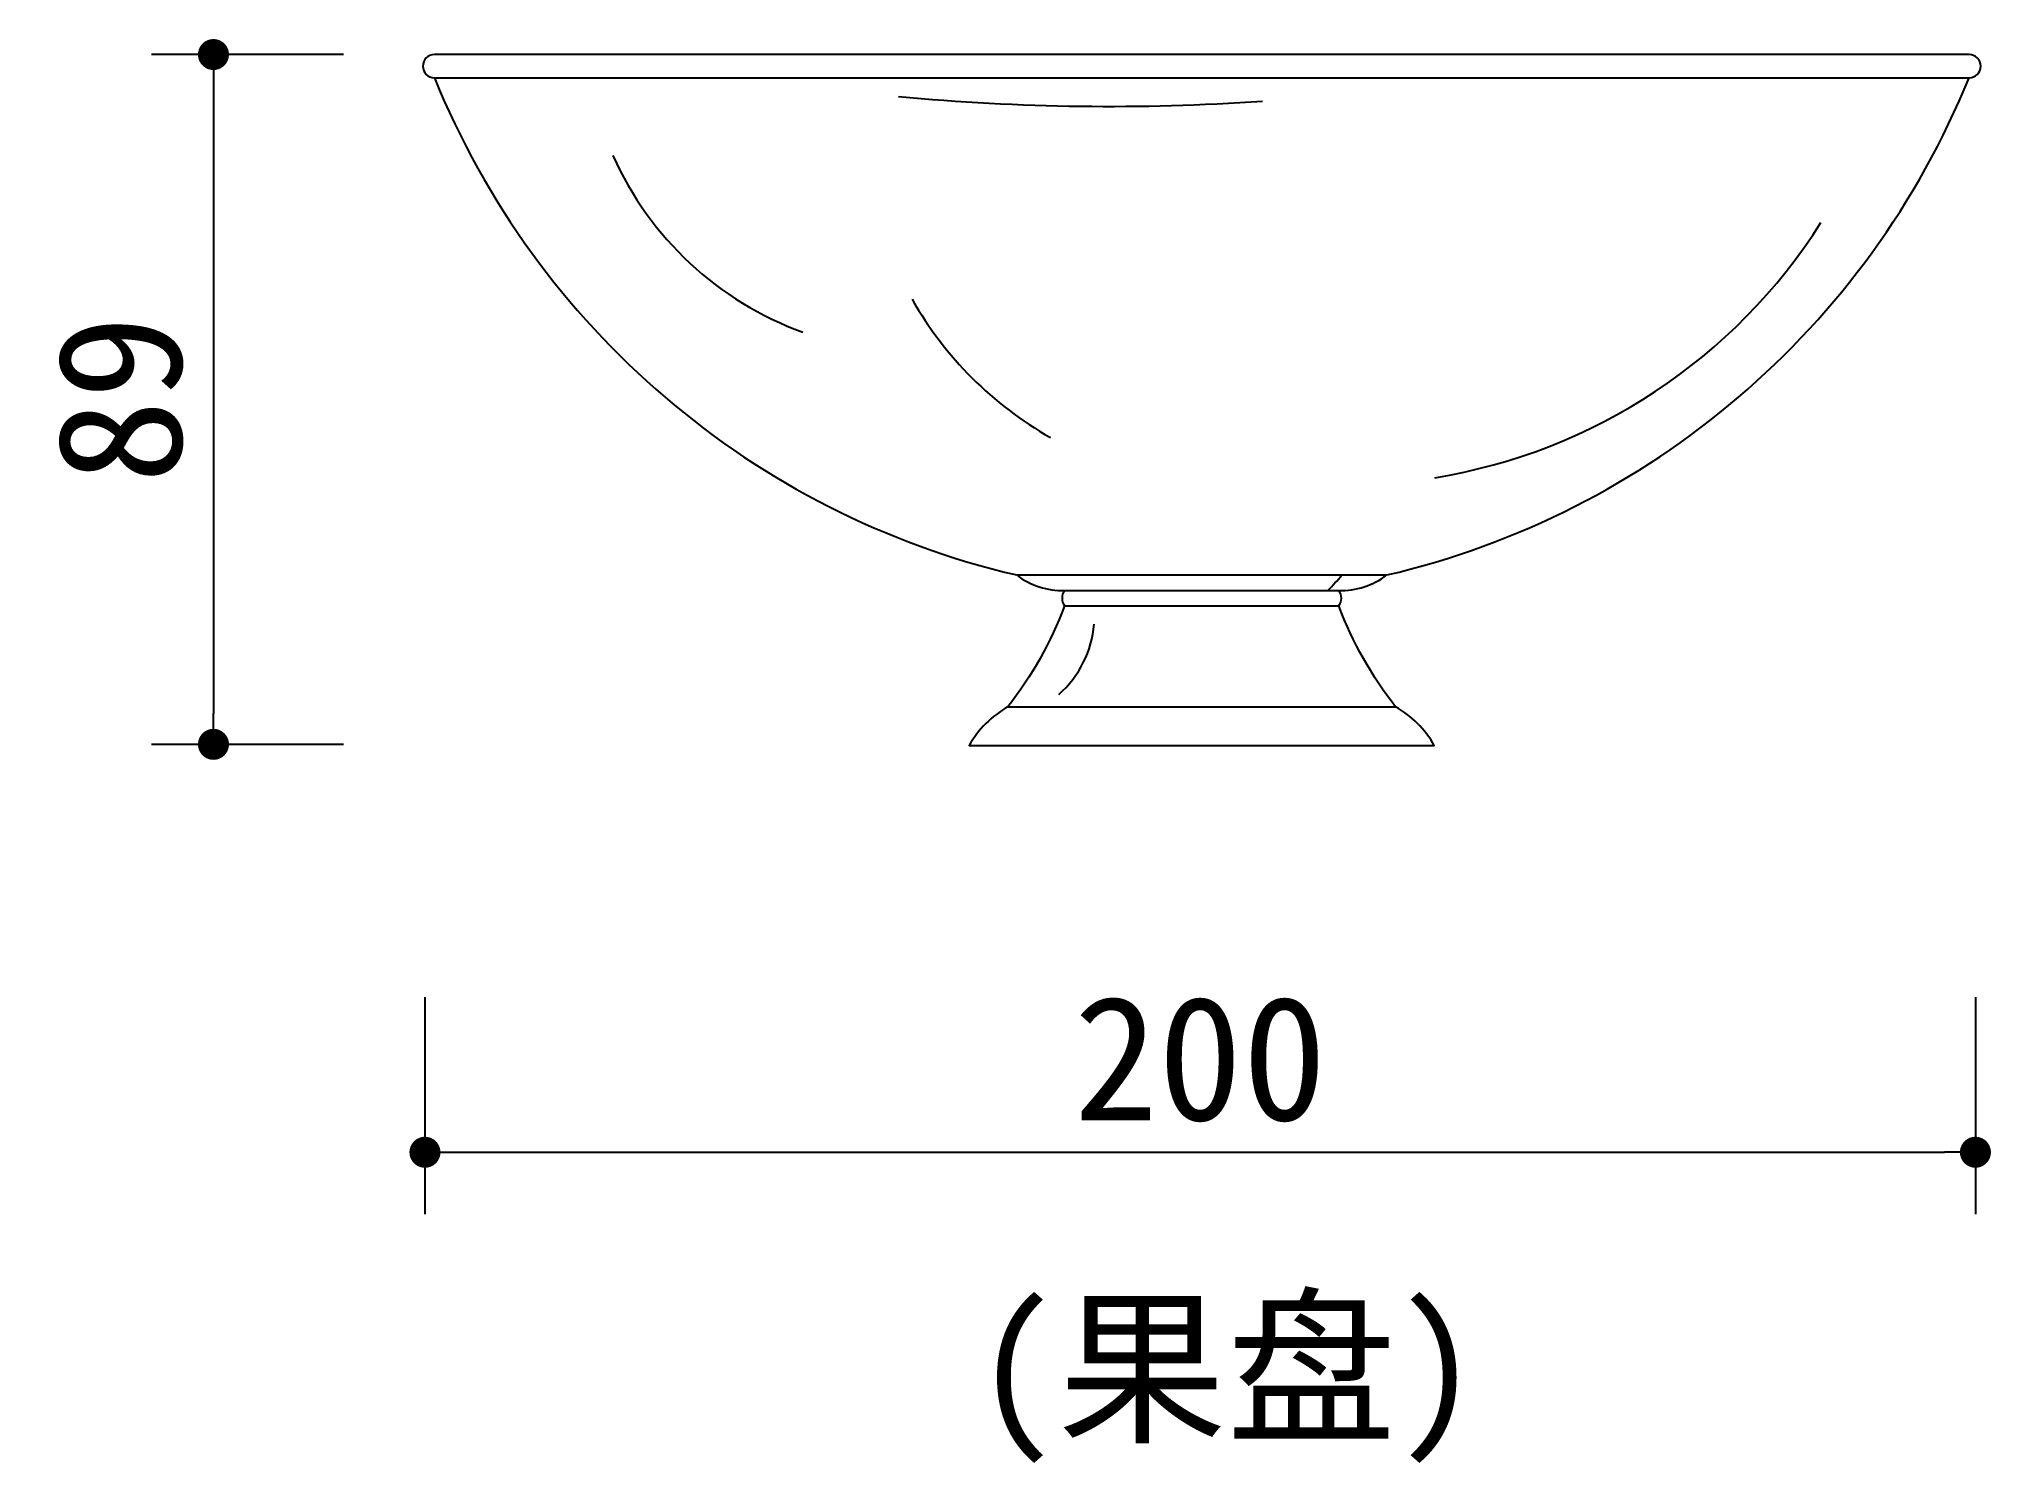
# Model space of a CAD drawing. Extents: x 1243 to 1495, y 701 to 885.
import ezdxf

# ---------------------------------------------------------------- set-up
doc = ezdxf.new("R2010")
doc.units = 0
doc.header["$MEASUREMENT"] = 0
doc.layers.get('0').update_dxf_attribs({"linetype": 'CONTINUOUS'})
doc.layers.get('DEFPOINTS').update_dxf_attribs({"linetype": 'CONTINUOUS'})
for name, color, linetype in [('3', 3, 'CONTINUOUS'), ('7', 7, 'CONTINUOUS'), ('DIM', 3, 'CONTINUOUS'), ('TEXT', 3, 'CONTINUOUS')]:
    doc.layers.add(name, color=color, linetype=linetype)
doc.styles.add('HZ', font='simfang.ttf')
doc.dimstyles.new('BOOK', dxfattribs={"dimscale": 8, "dimtxt": 2, "dimasz": 0.5, "dimexe": 1, "dimexo": 1, "dimgap": 0.5, "dimtad": 1, "dimdec": 0, "dimtxsty": 'HZ', "dimblk1": 'DOT', "dimblk2": 'DOT', "dimsah": 1, "dimcen": 0, "dimazin": 3, "dimtfac": 0.5, "dimtdec": 0, "dimtmove": 0, "dimatfit": 3, "dimtolj": 1, "dimtzin": 0})

# ---------------------------------------------------------------- blocks, each defined once
blk = doc.blocks.new('_DOT')
at = {"color": 0, "linetype": 'BYBLOCK'}
blk.add_line((-0.5, 0), (-1, 0), dxfattribs=at)
at = {"color": 0, "linetype": 'BYBLOCK', "const_width": 0.5}
blk.add_lwpolyline([(-0.25, 0, 1), (0.25, 0, 1)], format="xyb", close=True, dxfattribs=at)
blk = doc.blocks.new('*D0')
at = {"color": 0, "linetype": 'BYBLOCK'}
for p, q in [((2196.34, 942.4), (2196.34, 914.4)), ((2396.34, 942.4), (2396.34, 914.4)), ((2200.34, 922.4), (2392.34, 922.4))]:
    blk.add_line(p, q, dxfattribs=at)
at = {"layer": 'DEFPOINTS', "color": 0, "linetype": 'BYBLOCK'}
for p in [(2196.34, 950.4), (2396.34, 950.4), (2396.34, 922.4)]:
    blk.add_point(p, dxfattribs=at)
at = {"color": 0, "linetype": 'BYBLOCK', "xscale": 4, "yscale": 4, "zscale": 4, "rotation": 180}
blk.add_blockref('_DOT', (2196.34, 922.4), dxfattribs=at)
at = {"color": 0, "linetype": 'BYBLOCK', "xscale": 4, "yscale": 4, "zscale": 4}
blk.add_blockref('_DOT', (2396.34, 922.4), dxfattribs=at)
at = {"color": 0, "linetype": 'BYBLOCK', "insert": (2296.34, 934.4), "char_height": 16, "attachment_point": 5, "style": 'HZ'}
blk.add_mtext('\\A1;200', dxfattribs=at)
blk = doc.blocks.new('*D1')
at = {"color": 0, "linetype": 'BYBLOCK'}
for p, q in [((2185.85, 1064.03), (2161.06, 1064.03)), ((2169.06, 1060.03), (2169.06, 979.03)), ((2185.85, 975.03), (2161.06, 975.03))]:
    blk.add_line(p, q, dxfattribs=at)
at = {"layer": 'DEFPOINTS', "color": 0, "linetype": 'BYBLOCK'}
for p in [(2193.85, 1064.03), (2169.06, 975.03), (2193.85, 975.03)]:
    blk.add_point(p, dxfattribs=at)
at = {"color": 0, "linetype": 'BYBLOCK', "xscale": 4, "yscale": 4, "zscale": 4}
for p, rotation in [((2169.06, 1064.03), 90), ((2169.06, 975.03), 270)]:
    blk.add_blockref('_DOT', p, dxfattribs=dict(at, rotation=rotation))
at = {"color": 0, "linetype": 'BYBLOCK', "insert": (2157.06, 1019.53), "char_height": 16, "attachment_point": 5, "rotation": 90, "style": 'HZ'}
blk.add_mtext('\\A1;89', dxfattribs=at)

msp = doc.modelspace()

# ---------------------------------------------------------------- linework, layer by layer
at = {"layer": '3'}
for centre, radius, start, end in [((1381.38, 1160.77), 284.72, 264.5333, 273.9987), ((1356.49, 887.12), 42.75, 204.0311, 250.0978), ((1411.8, 899.94), 72.73, 279.2066, 327.6891), ((1397.26, 874.58), 47.42, 209.6014, 240.4367), ((1394.07, 829.24), 22.09, 314.8723, 321.8208), ((1365.96, 810.36), 13.59, 311.4849, 355.3545)]:
    msp.add_arc(centre, radius, start, end, dxfattribs=at)
at = {"layer": '7'}
for p, q in [((1294.41, 879.74), (1492.37, 879.74)), ((1369.52, 815.59), (1417.25, 815.59)), ((1375.16, 813.59), (1411.61, 813.59)), ((1375.7, 811.59), (1411.07, 811.59)), ((1368.39, 798.59), (1418.39, 798.59))]:
    msp.add_line(p, q, dxfattribs=at)
msp.add_lwpolyline([(1375.7, 811.59, -0.074799), (1368.39, 798.59, 0.135306), (1363.39, 793.59), (1423.39, 793.59, 0.135306), (1418.39, 798.59, -0.074799), (1411.07, 811.59, 0.33417), (1411.07, 813.59, 0.171989), (1417.25, 815.59, 0.243335), (1492.37, 879.74, 1), (1492.37, 882.74), (1294.41, 882.74, 1), (1294.41, 879.74, 0.243335), (1369.52, 815.59, 0.171989), (1375.7, 813.59, 0.33417)], format="xyb", close=True, dxfattribs=at)

# ---------------------------------------------------------------- texts
at = {"layer": 'TEXT', "linetype": 'BYBLOCK', "style": 'HZ'}
msp.add_text('(果盘)', height=16, dxfattribs=at).set_placement((1363.91, 705.29))

# ---------------------------------------------------------------- dimensions: what is measured, and where the dimension line sits
at = {"layer": 'DIM'}
dim = msp.add_linear_dim(base=(1265.91, 793.74), p1=(1290.7, 882.74), p2=(1290.7, 793.74), angle=90, dimstyle='BOOK', dxfattribs=at)
dim.commit()
dim.dimension.update_dxf_attribs({"geometry": '*D1', "text_midpoint": (1253.91, 838.24), "insert": (-903.15, -181.29)})
dim = msp.add_linear_dim(base=(1493.19, 741.1), p1=(1293.19, 769.1), p2=(1493.19, 769.1), dimstyle='BOOK', dxfattribs=at)
dim.commit()
dim.dimension.update_dxf_attribs({"geometry": '*D0', "text_midpoint": (1393.19, 753.1), "insert": (-903.15, -181.29)})

doc.saveas('drawing.dxf')
